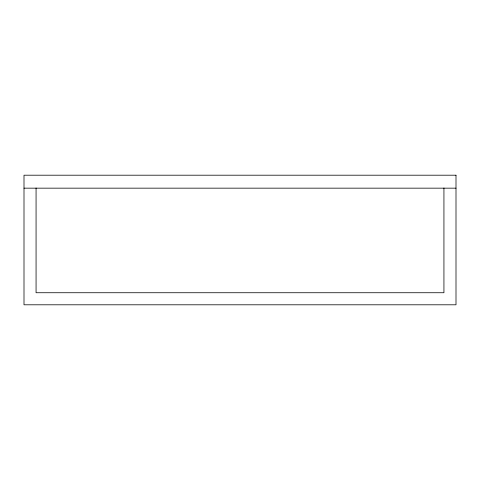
<?xml version="1.0" encoding="UTF-8"?>
<svg xmlns="http://www.w3.org/2000/svg" width="480" height="480" viewBox="0 0 480 480"><rect width="100%" height="100%" fill="white"/><g stroke="black" fill="none" stroke-linecap="round" stroke-linejoin="round"><path stroke-width="0.72" d="M24 188.16L456 188.16M443.934 188.01L443.934 292.734L36.066 292.734L36.066 188.01M456 175.2L24 175.2L24 304.8L456 304.8L456 175.2"/></g></svg>
